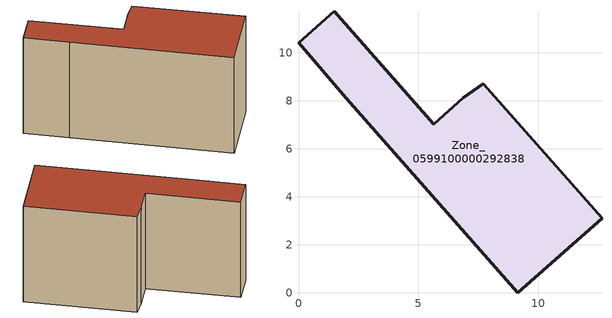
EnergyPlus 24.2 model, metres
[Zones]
Zone_0599100000292838
 floor ground (C_G): 5.63,7.03 6.88,8.13 7.7,8.71 12.65,3.1 9.14,0 2,8.11 0,10.42 1.49,11.73 z0
 wall outside (C_F): 1.49,11.73 0,10.42 2,8.11 9.14,0 12.65,3.1 7.7,8.71 6.88,8.13 5.63,7.03 1.49,11.73 z0:7.57
 roof outside (C_R): 5.63,7.03 1.49,11.73 0,10.42 2,8.11 9.14,0 12.65,3.1 7.7,8.71 6.88,8.13 z7.57
[BUILDING]
Pand.0599100000292838: North Axis=0; Terrain=City; Loads Convergence Tolerance Value=0.04; Temperature Convergence Tolerance Value=0.4; Solar Distribution=FullExterior; Maximum Number of Warmup Days=25; Minimum Number of Warmup Days=1
[Site:Location]
Rotterdam.The.Hague.AP_ZH_NLD Design_Conditions: Latitude=51.96; Longitude=4.45; Time Zone=1; Elevation=-4.5
[SITE:GROUNDTEMPERATURE:BUILDINGSURFACE]
18, 18, 18, 18, 18, 18, 18, 18, 18, 18, 18, 18
[MATERIAL] Thermal Absorptance=0.9; Solar Absorptance=0.7; Visible Absorptance=0.7
Name | Roughness | Thickness | Conductivity | Density | Specific Heat
G.TI.1946 | MediumSmooth | 0.15 | 1 | 540 | 1210
F.TI.1946 | Rough | 0.3 | 0.857143 | 1920 | 840
R.TI.1946 | MediumRough | 0.2 | 0.1 | 1500 | 1000
[CONSTRUCTION]
C_G: G.TI.1946
C_F: F.TI.1946
C_R: R.TI.1946
[ZONE]
Zone_0599100000292838: Type=1; Multiplier=1; Ceiling Height=Autocalculate; Volume=Autocalculate; Floor Area=autocalculate; Part of Total Floor Area=Yes
[ZONEINFILTRATION:DESIGNFLOWRATE]
Infil_Zone_0599100000292838: Zone or ZoneList or Space or SpaceList=Zone_0599100000292838; Schedule=AlwaysOn; Design Flow Rate Calculation Method=Flow/Area; Flow Rate per Floor Area=0.003; Constant Term Coefficient=1; Temperature Term Coefficient=0; Velocity Term Coefficient=0; Velocity Squared Term Coefficient=0
[HVACTEMPLATE:ZONE:IDEALLOADSAIRSYSTEM]
Zone_0599100000292838: Maximum Heating Supply Air Temperature=50; Minimum Cooling Supply Air Temperature=13; Maximum Heating Supply Air Humidity Ratio=0.0156; Minimum Cooling Supply Air Humidity Ratio=0.0077; Heating Limit=NoLimit; Cooling Limit=NoLimit; Dehumidification Control Type=ConstantSensibleHeatRatio; Cooling Sensible Heat Ratio=0.7; Dehumidification Setpoint=60; Humidification Control Type=None; Humidification Setpoint=30; Outdoor Air Method=None; Outdoor Air Flow Rate per Person=0.00944; Outdoor Air Flow Rate per Zone Floor Area=0; Outdoor Air Flow Rate per Zone=0; Demand Controlled Ventilation Type=None; Outdoor Air Economizer Type=NoEconomizer; Heat Recovery Type=None; Sensible Heat Recovery Effectiveness=0.7; Latent Heat Recovery Effectiveness=0.65
[ZONECONTROL:THERMOSTAT]
ThermostatControl_Zone_0599100000292838: Zone or ZoneList=Zone_0599100000292838; Control Type Schedule=DualSetpointControlType; Control 1=Thermostat_Zone_0599100000292838; Temperature Difference Between Cutout And Setpoint=0
[THERMOSTATSETPOINT:DUALSETPOINT]
Thermostat_Zone_0599100000292838: Heating Setpoint Temperature Schedule=HeatingSetpoint_Zone_0599100000292838; Cooling Setpoint Temperature Schedule=CoolingSetpoint_Zone_0599100000292838
[SCHEDULE:COMPACT]
HeatingSetpoint_Zone_0599100000292838: Through: 12/31, For: AllDays, Until: 24:00, 21
CoolingSetpoint_Zone_0599100000292838: Through: 12/31, For: AllDays, Until: 24:00, 24
DualSetpointControlType: Through: 12/31, For: AllDays, Until: 24:00, 4
AlwaysOn: Through: 12/31, For: AllDays, Until: 24:00, 1
